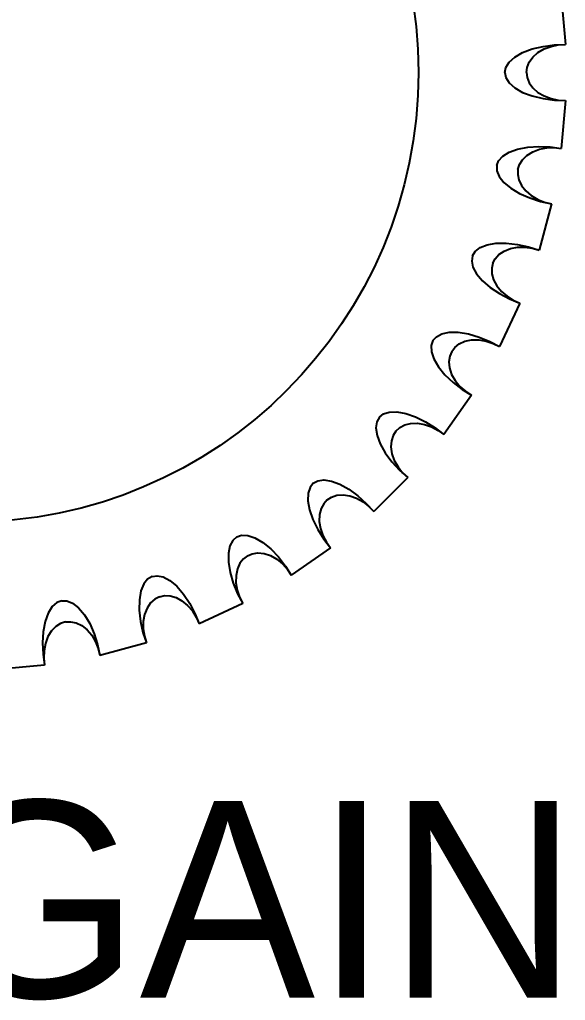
# Model space of a CAD drawing. Extents: x -1423 to 1501, y 0 to 128.
# Drawn here: x 10.24 to 16.55, y 76.27 to 87.61 of the extents above; entities that cross this region are included whole.
import ezdxf

# ---------------------------------------------------------------- set-up
doc = ezdxf.new("R2010")
doc.units = 0
doc.layers.add('LAYER1', color=7, linetype='CONTINUOUS')
doc.styles.add('TEXT702666', font='txt', dxfattribs={"height": 0.2})

msp = doc.modelspace()

# ---------------------------------------------------------------- linework, layer by layer
at = {"layer": 'LAYER1', "color": 18}
for p, q in [((16.502, 87.878), (16.55, 87.325)), ((16.502, 87.878), (16.55, 87.325)), ((16.502, 87.878), (16.55, 87.325)), ((16.502, 87.878), (16.55, 87.325)), ((16.55, 86.675), (16.502, 86.122)), ((16.55, 86.675), (16.502, 86.122)), ((16.55, 86.675), (16.502, 86.122)), ((16.55, 86.675), (16.502, 86.122)), ((16.389, 85.482), (16.245, 84.945)), ((16.389, 85.482), (16.245, 84.945)), ((16.389, 85.482), (16.245, 84.945)), ((16.389, 85.482), (16.245, 84.945)), ((16.023, 84.335), (15.788, 83.831)), ((16.023, 84.335), (15.788, 83.831)), ((16.023, 84.335), (15.788, 83.831)), ((16.023, 84.335), (15.788, 83.831)), ((15.463, 83.269), (15.145, 82.814)), ((15.463, 83.269), (15.145, 82.814)), ((15.463, 83.269), (15.145, 82.814)), ((15.463, 83.269), (15.145, 82.814)), ((14.727, 82.316), (14.334, 81.923)), ((14.727, 82.316), (14.334, 81.923)), ((14.727, 82.316), (14.334, 81.923)), ((14.727, 82.316), (14.334, 81.923)), ((13.836, 81.505), (13.381, 81.187)), ((13.836, 81.505), (13.381, 81.187)), ((13.836, 81.505), (13.381, 81.187)), ((13.836, 81.505), (13.381, 81.187)), ((12.819, 80.862), (12.315, 80.627)), ((12.819, 80.862), (12.315, 80.627)), ((12.819, 80.862), (12.315, 80.627)), ((12.819, 80.862), (12.315, 80.627)), ((11.705, 80.405), (11.168, 80.261)), ((11.705, 80.405), (11.168, 80.261)), ((11.705, 80.405), (11.168, 80.261)), ((11.705, 80.405), (11.168, 80.261)), ((10.528, 80.148), (9.975, 80.1)), ((10.528, 80.148), (9.975, 80.1)), ((10.528, 80.148), (9.975, 80.1)), ((10.528, 80.148), (9.975, 80.1))]:
    msp.add_line(p, q, dxfattribs=at)
for points in [[(15.85, 87, 0), (15.862, 87.059, 0), (15.899, 87.12, 0), (15.964, 87.178, 0), (16.055, 87.23, 0), (16.167, 87.272, 0), (16.292, 87.302, 0), (16.423, 87.32, 0), (16.55, 87.325, 0)], [(15.85, 87, 0), (15.862, 87.059, 0), (15.899, 87.12, 0), (15.964, 87.178, 0), (16.055, 87.23, 0), (16.167, 87.272, 0), (16.292, 87.302, 0), (16.423, 87.32, 0), (16.55, 87.325, 0)], [(15.85, 87, 0), (15.862, 87.059, 0), (15.899, 87.12, 0), (15.964, 87.178, 0), (16.055, 87.23, 0), (16.167, 87.272, 0), (16.292, 87.302, 0), (16.423, 87.32, 0), (16.55, 87.325, 0)], [(15.85, 87, 0), (15.862, 87.059, 0), (15.899, 87.12, 0), (15.964, 87.178, 0), (16.055, 87.23, 0), (16.167, 87.272, 0), (16.292, 87.302, 0), (16.423, 87.32, 0), (16.55, 87.325, 0)], [(16.1, 87, 0), (16.108, 87.059, 0), (16.132, 87.12, 0), (16.173, 87.178, 0), (16.232, 87.23, 0), (16.304, 87.272, 0), (16.384, 87.302, 0), (16.468, 87.32, 0), (16.55, 87.325, 0)], [(16.1, 87, 0), (16.108, 87.059, 0), (16.132, 87.12, 0), (16.173, 87.178, 0), (16.232, 87.23, 0), (16.304, 87.272, 0), (16.384, 87.302, 0), (16.468, 87.32, 0), (16.55, 87.325, 0)], [(16.1, 87, 0), (16.108, 87.059, 0), (16.132, 87.12, 0), (16.173, 87.178, 0), (16.232, 87.23, 0), (16.304, 87.272, 0), (16.384, 87.302, 0), (16.468, 87.32, 0), (16.55, 87.325, 0)], [(16.1, 87, 0), (16.108, 87.059, 0), (16.132, 87.12, 0), (16.173, 87.178, 0), (16.232, 87.23, 0), (16.304, 87.272, 0), (16.384, 87.302, 0), (16.468, 87.32, 0), (16.55, 87.325, 0)], [(15.85, 87, 0), (15.862, 86.941, 0), (15.899, 86.88, 0), (15.964, 86.822, 0), (16.055, 86.77, 0), (16.167, 86.728, 0), (16.292, 86.698, 0), (16.423, 86.68, 0), (16.55, 86.675, 0)], [(15.85, 87, 0), (15.862, 86.941, 0), (15.899, 86.88, 0), (15.964, 86.822, 0), (16.055, 86.77, 0), (16.167, 86.728, 0), (16.292, 86.698, 0), (16.423, 86.68, 0), (16.55, 86.675, 0)], [(15.85, 87, 0), (15.862, 86.941, 0), (15.899, 86.88, 0), (15.964, 86.822, 0), (16.055, 86.77, 0), (16.167, 86.728, 0), (16.292, 86.698, 0), (16.423, 86.68, 0), (16.55, 86.675, 0)], [(15.85, 87, 0), (15.862, 86.941, 0), (15.899, 86.88, 0), (15.964, 86.822, 0), (16.055, 86.77, 0), (16.167, 86.728, 0), (16.292, 86.698, 0), (16.423, 86.68, 0), (16.55, 86.675, 0)], [(16.1, 87, 0), (16.108, 86.941, 0), (16.132, 86.88, 0), (16.173, 86.822, 0), (16.232, 86.77, 0), (16.304, 86.728, 0), (16.384, 86.698, 0), (16.468, 86.68, 0), (16.55, 86.675, 0)], [(16.1, 87, 0), (16.108, 86.941, 0), (16.132, 86.88, 0), (16.173, 86.822, 0), (16.232, 86.77, 0), (16.304, 86.728, 0), (16.384, 86.698, 0), (16.468, 86.68, 0), (16.55, 86.675, 0)], [(16.1, 87, 0), (16.108, 86.941, 0), (16.132, 86.88, 0), (16.173, 86.822, 0), (16.232, 86.77, 0), (16.304, 86.728, 0), (16.384, 86.698, 0), (16.468, 86.68, 0), (16.55, 86.675, 0)], [(16.1, 87, 0), (16.108, 86.941, 0), (16.132, 86.88, 0), (16.173, 86.822, 0), (16.232, 86.77, 0), (16.304, 86.728, 0), (16.384, 86.698, 0), (16.468, 86.68, 0), (16.55, 86.675, 0)], [(15.756, 85.923, 0), (15.778, 85.98, 0), (15.825, 86.033, 0), (15.899, 86.079, 0), (15.998, 86.114, 0), (16.115, 86.136, 0), (16.244, 86.144, 0), (16.375, 86.139, 0), (16.502, 86.122, 0)], [(15.756, 85.923, 0), (15.778, 85.98, 0), (15.825, 86.033, 0), (15.899, 86.079, 0), (15.998, 86.114, 0), (16.115, 86.136, 0), (16.244, 86.144, 0), (16.375, 86.139, 0), (16.502, 86.122, 0)], [(15.756, 85.923, 0), (15.778, 85.98, 0), (15.825, 86.033, 0), (15.899, 86.079, 0), (15.998, 86.114, 0), (16.115, 86.136, 0), (16.244, 86.144, 0), (16.375, 86.139, 0), (16.502, 86.122, 0)], [(15.756, 85.923, 0), (15.778, 85.98, 0), (15.825, 86.033, 0), (15.899, 86.079, 0), (15.998, 86.114, 0), (16.115, 86.136, 0), (16.244, 86.144, 0), (16.375, 86.139, 0), (16.502, 86.122, 0)], [(16.002, 85.88, 0), (16.02, 85.937, 0), (16.054, 85.992, 0), (16.105, 86.042, 0), (16.172, 86.083, 0), (16.25, 86.112, 0), (16.335, 86.128, 0), (16.42, 86.131, 0), (16.502, 86.122, 0)], [(16.002, 85.88, 0), (16.02, 85.937, 0), (16.054, 85.992, 0), (16.105, 86.042, 0), (16.172, 86.083, 0), (16.25, 86.112, 0), (16.335, 86.128, 0), (16.42, 86.131, 0), (16.502, 86.122, 0)], [(16.002, 85.88, 0), (16.02, 85.937, 0), (16.054, 85.992, 0), (16.105, 86.042, 0), (16.172, 86.083, 0), (16.25, 86.112, 0), (16.335, 86.128, 0), (16.42, 86.131, 0), (16.502, 86.122, 0)], [(16.002, 85.88, 0), (16.02, 85.937, 0), (16.054, 85.992, 0), (16.105, 86.042, 0), (16.172, 86.083, 0), (16.25, 86.112, 0), (16.335, 86.128, 0), (16.42, 86.131, 0), (16.502, 86.122, 0)], [(15.756, 85.923, 0), (15.757, 85.863, 0), (15.783, 85.797, 0), (15.837, 85.728, 0), (15.918, 85.661, 0), (16.021, 85.6, 0), (16.139, 85.549, 0), (16.264, 85.509, 0), (16.389, 85.482, 0)], [(15.756, 85.923, 0), (15.757, 85.863, 0), (15.783, 85.797, 0), (15.837, 85.728, 0), (15.918, 85.661, 0), (16.021, 85.6, 0), (16.139, 85.549, 0), (16.264, 85.509, 0), (16.389, 85.482, 0)], [(15.756, 85.923, 0), (15.757, 85.863, 0), (15.783, 85.797, 0), (15.837, 85.728, 0), (15.918, 85.661, 0), (16.021, 85.6, 0), (16.139, 85.549, 0), (16.264, 85.509, 0), (16.389, 85.482, 0)], [(15.756, 85.923, 0), (15.757, 85.863, 0), (15.783, 85.797, 0), (15.837, 85.728, 0), (15.918, 85.661, 0), (16.021, 85.6, 0), (16.139, 85.549, 0), (16.264, 85.509, 0), (16.389, 85.482, 0)], [(16.002, 85.88, 0), (15.999, 85.82, 0), (16.012, 85.757, 0), (16.043, 85.692, 0), (16.092, 85.631, 0), (16.156, 85.577, 0), (16.23, 85.533, 0), (16.309, 85.501, 0), (16.389, 85.482, 0)], [(16.002, 85.88, 0), (15.999, 85.82, 0), (16.012, 85.757, 0), (16.043, 85.692, 0), (16.092, 85.631, 0), (16.156, 85.577, 0), (16.23, 85.533, 0), (16.309, 85.501, 0), (16.389, 85.482, 0)], [(16.002, 85.88, 0), (15.999, 85.82, 0), (16.012, 85.757, 0), (16.043, 85.692, 0), (16.092, 85.631, 0), (16.156, 85.577, 0), (16.23, 85.533, 0), (16.309, 85.501, 0), (16.389, 85.482, 0)], [(16.002, 85.88, 0), (15.999, 85.82, 0), (16.012, 85.757, 0), (16.043, 85.692, 0), (16.092, 85.631, 0), (16.156, 85.577, 0), (16.23, 85.533, 0), (16.309, 85.501, 0), (16.389, 85.482, 0)], [(15.476, 84.879, 0), (15.507, 84.931, 0), (15.563, 84.975, 0), (15.644, 85.008, 0), (15.747, 85.025, 0), (15.867, 85.027, 0), (15.995, 85.012, 0), (16.124, 84.984, 0), (16.245, 84.945, 0)], [(15.476, 84.879, 0), (15.507, 84.931, 0), (15.563, 84.975, 0), (15.644, 85.008, 0), (15.747, 85.025, 0), (15.867, 85.027, 0), (15.995, 85.012, 0), (16.124, 84.984, 0), (16.245, 84.945, 0)], [(15.476, 84.879, 0), (15.507, 84.931, 0), (15.563, 84.975, 0), (15.644, 85.008, 0), (15.747, 85.025, 0), (15.867, 85.027, 0), (15.995, 85.012, 0), (16.124, 84.984, 0), (16.245, 84.945, 0)], [(15.476, 84.879, 0), (15.507, 84.931, 0), (15.563, 84.975, 0), (15.644, 85.008, 0), (15.747, 85.025, 0), (15.867, 85.027, 0), (15.995, 85.012, 0), (16.124, 84.984, 0), (16.245, 84.945, 0)], [(15.711, 84.794, 0), (15.738, 84.847, 0), (15.782, 84.896, 0), (15.841, 84.936, 0), (15.914, 84.965, 0), (15.996, 84.98, 0), (16.082, 84.981, 0), (16.166, 84.968, 0), (16.245, 84.945, 0)], [(15.711, 84.794, 0), (15.738, 84.847, 0), (15.782, 84.896, 0), (15.841, 84.936, 0), (15.914, 84.965, 0), (15.996, 84.98, 0), (16.082, 84.981, 0), (16.166, 84.968, 0), (16.245, 84.945, 0)], [(15.711, 84.794, 0), (15.738, 84.847, 0), (15.782, 84.896, 0), (15.841, 84.936, 0), (15.914, 84.965, 0), (15.996, 84.98, 0), (16.082, 84.981, 0), (16.166, 84.968, 0), (16.245, 84.945, 0)], [(15.711, 84.794, 0), (15.738, 84.847, 0), (15.782, 84.896, 0), (15.841, 84.936, 0), (15.914, 84.965, 0), (15.996, 84.98, 0), (16.082, 84.981, 0), (16.166, 84.968, 0), (16.245, 84.945, 0)], [(15.476, 84.879, 0), (15.467, 84.82, 0), (15.481, 84.75, 0), (15.523, 84.673, 0), (15.59, 84.593, 0), (15.681, 84.515, 0), (15.789, 84.444, 0), (15.905, 84.383, 0), (16.023, 84.335, 0)], [(15.476, 84.879, 0), (15.467, 84.82, 0), (15.481, 84.75, 0), (15.523, 84.673, 0), (15.59, 84.593, 0), (15.681, 84.515, 0), (15.789, 84.444, 0), (15.905, 84.383, 0), (16.023, 84.335, 0)], [(15.476, 84.879, 0), (15.467, 84.82, 0), (15.481, 84.75, 0), (15.523, 84.673, 0), (15.59, 84.593, 0), (15.681, 84.515, 0), (15.789, 84.444, 0), (15.905, 84.383, 0), (16.023, 84.335, 0)], [(15.476, 84.879, 0), (15.467, 84.82, 0), (15.481, 84.75, 0), (15.523, 84.673, 0), (15.59, 84.593, 0), (15.681, 84.515, 0), (15.789, 84.444, 0), (15.905, 84.383, 0), (16.023, 84.335, 0)], [(15.711, 84.794, 0), (15.698, 84.736, 0), (15.7, 84.671, 0), (15.719, 84.602, 0), (15.756, 84.533, 0), (15.81, 84.469, 0), (15.875, 84.413, 0), (15.948, 84.368, 0), (16.023, 84.335, 0)], [(15.711, 84.794, 0), (15.698, 84.736, 0), (15.7, 84.671, 0), (15.719, 84.602, 0), (15.756, 84.533, 0), (15.81, 84.469, 0), (15.875, 84.413, 0), (15.948, 84.368, 0), (16.023, 84.335, 0)], [(15.711, 84.794, 0), (15.698, 84.736, 0), (15.7, 84.671, 0), (15.719, 84.602, 0), (15.756, 84.533, 0), (15.81, 84.469, 0), (15.875, 84.413, 0), (15.948, 84.368, 0), (16.023, 84.335, 0)], [(15.711, 84.794, 0), (15.698, 84.736, 0), (15.7, 84.671, 0), (15.719, 84.602, 0), (15.756, 84.533, 0), (15.81, 84.469, 0), (15.875, 84.413, 0), (15.948, 84.368, 0), (16.023, 84.335, 0)], [(15.019, 83.9, 0), (15, 83.843, 0), (15.002, 83.772, 0), (15.029, 83.689, 0), (15.082, 83.598, 0), (15.158, 83.506, 0), (15.251, 83.417, 0), (15.356, 83.337, 0), (15.463, 83.269, 0)], [(15.019, 83.9, 0), (15, 83.843, 0), (15.002, 83.772, 0), (15.029, 83.689, 0), (15.082, 83.598, 0), (15.158, 83.506, 0), (15.251, 83.417, 0), (15.356, 83.337, 0), (15.463, 83.269, 0)], [(15.019, 83.9, 0), (15, 83.843, 0), (15.002, 83.772, 0), (15.029, 83.689, 0), (15.082, 83.598, 0), (15.158, 83.506, 0), (15.251, 83.417, 0), (15.356, 83.337, 0), (15.463, 83.269, 0)], [(15.019, 83.9, 0), (15, 83.843, 0), (15.002, 83.772, 0), (15.029, 83.689, 0), (15.082, 83.598, 0), (15.158, 83.506, 0), (15.251, 83.417, 0), (15.356, 83.337, 0), (15.463, 83.269, 0)], [(15.019, 83.9, 0), (15.059, 83.945, 0), (15.122, 83.979, 0), (15.207, 83.997, 0), (15.312, 83.996, 0), (15.43, 83.977, 0), (15.554, 83.94, 0), (15.675, 83.89, 0), (15.788, 83.831, 0)], [(15.019, 83.9, 0), (15.059, 83.945, 0), (15.122, 83.979, 0), (15.207, 83.997, 0), (15.312, 83.996, 0), (15.43, 83.977, 0), (15.554, 83.94, 0), (15.675, 83.89, 0), (15.788, 83.831, 0)], [(15.019, 83.9, 0), (15.059, 83.945, 0), (15.122, 83.979, 0), (15.207, 83.997, 0), (15.312, 83.996, 0), (15.43, 83.977, 0), (15.554, 83.94, 0), (15.675, 83.89, 0), (15.788, 83.831, 0)], [(15.019, 83.9, 0), (15.059, 83.945, 0), (15.122, 83.979, 0), (15.207, 83.997, 0), (15.312, 83.996, 0), (15.43, 83.977, 0), (15.554, 83.94, 0), (15.675, 83.89, 0), (15.788, 83.831, 0)], [(15.236, 83.775, 0), (15.272, 83.822, 0), (15.323, 83.863, 0), (15.388, 83.892, 0), (15.465, 83.908, 0), (15.548, 83.909, 0), (15.633, 83.894, 0), (15.714, 83.868, 0), (15.788, 83.831, 0)], [(15.236, 83.775, 0), (15.272, 83.822, 0), (15.323, 83.863, 0), (15.388, 83.892, 0), (15.465, 83.908, 0), (15.548, 83.909, 0), (15.633, 83.894, 0), (15.714, 83.868, 0), (15.788, 83.831, 0)], [(15.236, 83.775, 0), (15.272, 83.822, 0), (15.323, 83.863, 0), (15.388, 83.892, 0), (15.465, 83.908, 0), (15.548, 83.909, 0), (15.633, 83.894, 0), (15.714, 83.868, 0), (15.788, 83.831, 0)], [(15.236, 83.775, 0), (15.272, 83.822, 0), (15.323, 83.863, 0), (15.388, 83.892, 0), (15.465, 83.908, 0), (15.548, 83.909, 0), (15.633, 83.894, 0), (15.714, 83.868, 0), (15.788, 83.831, 0)], [(15.236, 83.775, 0), (15.213, 83.72, 0), (15.203, 83.656, 0), (15.211, 83.584, 0), (15.235, 83.51, 0), (15.276, 83.438, 0), (15.331, 83.371, 0), (15.395, 83.314, 0), (15.463, 83.269, 0)], [(15.236, 83.775, 0), (15.213, 83.72, 0), (15.203, 83.656, 0), (15.211, 83.584, 0), (15.235, 83.51, 0), (15.276, 83.438, 0), (15.331, 83.371, 0), (15.395, 83.314, 0), (15.463, 83.269, 0)], [(15.236, 83.775, 0), (15.213, 83.72, 0), (15.203, 83.656, 0), (15.211, 83.584, 0), (15.235, 83.51, 0), (15.276, 83.438, 0), (15.331, 83.371, 0), (15.395, 83.314, 0), (15.463, 83.269, 0)], [(15.236, 83.775, 0), (15.213, 83.72, 0), (15.203, 83.656, 0), (15.211, 83.584, 0), (15.235, 83.51, 0), (15.276, 83.438, 0), (15.331, 83.371, 0), (15.395, 83.314, 0), (15.463, 83.269, 0)], [(14.399, 83.015, 0), (14.37, 82.962, 0), (14.36, 82.892, 0), (14.373, 82.805, 0), (14.409, 82.707, 0), (14.468, 82.603, 0), (14.544, 82.499, 0), (14.633, 82.402, 0), (14.727, 82.316, 0)], [(14.399, 83.015, 0), (14.37, 82.962, 0), (14.36, 82.892, 0), (14.373, 82.805, 0), (14.409, 82.707, 0), (14.468, 82.603, 0), (14.544, 82.499, 0), (14.633, 82.402, 0), (14.727, 82.316, 0)], [(14.399, 83.015, 0), (14.37, 82.962, 0), (14.36, 82.892, 0), (14.373, 82.805, 0), (14.409, 82.707, 0), (14.468, 82.603, 0), (14.544, 82.499, 0), (14.633, 82.402, 0), (14.727, 82.316, 0)], [(14.399, 83.015, 0), (14.37, 82.962, 0), (14.36, 82.892, 0), (14.373, 82.805, 0), (14.409, 82.707, 0), (14.468, 82.603, 0), (14.544, 82.499, 0), (14.633, 82.402, 0), (14.727, 82.316, 0)], [(14.399, 83.015, 0), (14.446, 83.052, 0), (14.514, 83.075, 0), (14.601, 83.078, 0), (14.704, 83.059, 0), (14.817, 83.019, 0), (14.933, 82.962, 0), (15.044, 82.891, 0), (15.145, 82.814, 0)], [(14.399, 83.015, 0), (14.446, 83.052, 0), (14.514, 83.075, 0), (14.601, 83.078, 0), (14.704, 83.059, 0), (14.817, 83.019, 0), (14.933, 82.962, 0), (15.044, 82.891, 0), (15.145, 82.814, 0)], [(14.399, 83.015, 0), (14.446, 83.052, 0), (14.514, 83.075, 0), (14.601, 83.078, 0), (14.704, 83.059, 0), (14.817, 83.019, 0), (14.933, 82.962, 0), (15.044, 82.891, 0), (15.145, 82.814, 0)], [(14.399, 83.015, 0), (14.446, 83.052, 0), (14.514, 83.075, 0), (14.601, 83.078, 0), (14.704, 83.059, 0), (14.817, 83.019, 0), (14.933, 82.962, 0), (15.044, 82.891, 0), (15.145, 82.814, 0)], [(14.591, 82.854, 0), (14.635, 82.894, 0), (14.692, 82.925, 0), (14.761, 82.943, 0), (14.84, 82.945, 0), (14.922, 82.931, 0), (15.003, 82.903, 0), (15.078, 82.862, 0), (15.145, 82.814, 0)], [(14.591, 82.854, 0), (14.635, 82.894, 0), (14.692, 82.925, 0), (14.761, 82.943, 0), (14.84, 82.945, 0), (14.922, 82.931, 0), (15.003, 82.903, 0), (15.078, 82.862, 0), (15.145, 82.814, 0)], [(14.591, 82.854, 0), (14.635, 82.894, 0), (14.692, 82.925, 0), (14.761, 82.943, 0), (14.84, 82.945, 0), (14.922, 82.931, 0), (15.003, 82.903, 0), (15.078, 82.862, 0), (15.145, 82.814, 0)], [(14.591, 82.854, 0), (14.635, 82.894, 0), (14.692, 82.925, 0), (14.761, 82.943, 0), (14.84, 82.945, 0), (14.922, 82.931, 0), (15.003, 82.903, 0), (15.078, 82.862, 0), (15.145, 82.814, 0)], [(14.591, 82.854, 0), (14.559, 82.804, 0), (14.538, 82.742, 0), (14.533, 82.671, 0), (14.544, 82.593, 0), (14.572, 82.515, 0), (14.615, 82.44, 0), (14.668, 82.373, 0), (14.727, 82.316, 0)], [(14.591, 82.854, 0), (14.559, 82.804, 0), (14.538, 82.742, 0), (14.533, 82.671, 0), (14.544, 82.593, 0), (14.572, 82.515, 0), (14.615, 82.44, 0), (14.668, 82.373, 0), (14.727, 82.316, 0)], [(14.591, 82.854, 0), (14.559, 82.804, 0), (14.538, 82.742, 0), (14.533, 82.671, 0), (14.544, 82.593, 0), (14.572, 82.515, 0), (14.615, 82.44, 0), (14.668, 82.373, 0), (14.727, 82.316, 0)], [(14.591, 82.854, 0), (14.559, 82.804, 0), (14.538, 82.742, 0), (14.533, 82.671, 0), (14.544, 82.593, 0), (14.572, 82.515, 0), (14.615, 82.44, 0), (14.668, 82.373, 0), (14.727, 82.316, 0)], [(13.635, 82.251, 0), (13.598, 82.204, 0), (13.575, 82.136, 0), (13.572, 82.049, 0), (13.591, 81.946, 0), (13.631, 81.833, 0), (13.688, 81.717, 0), (13.759, 81.606, 0), (13.836, 81.505, 0)], [(13.635, 82.251, 0), (13.598, 82.204, 0), (13.575, 82.136, 0), (13.572, 82.049, 0), (13.591, 81.946, 0), (13.631, 81.833, 0), (13.688, 81.717, 0), (13.759, 81.606, 0), (13.836, 81.505, 0)], [(13.635, 82.251, 0), (13.598, 82.204, 0), (13.575, 82.136, 0), (13.572, 82.049, 0), (13.591, 81.946, 0), (13.631, 81.833, 0), (13.688, 81.717, 0), (13.759, 81.606, 0), (13.836, 81.505, 0)], [(13.635, 82.251, 0), (13.598, 82.204, 0), (13.575, 82.136, 0), (13.572, 82.049, 0), (13.591, 81.946, 0), (13.631, 81.833, 0), (13.688, 81.717, 0), (13.759, 81.606, 0), (13.836, 81.505, 0)], [(13.635, 82.251, 0), (13.688, 82.28, 0), (13.758, 82.29, 0), (13.845, 82.277, 0), (13.943, 82.241, 0), (14.047, 82.182, 0), (14.151, 82.106, 0), (14.248, 82.017, 0), (14.334, 81.923, 0)], [(13.635, 82.251, 0), (13.688, 82.28, 0), (13.758, 82.29, 0), (13.845, 82.277, 0), (13.943, 82.241, 0), (14.047, 82.182, 0), (14.151, 82.106, 0), (14.248, 82.017, 0), (14.334, 81.923, 0)], [(13.635, 82.251, 0), (13.688, 82.28, 0), (13.758, 82.29, 0), (13.845, 82.277, 0), (13.943, 82.241, 0), (14.047, 82.182, 0), (14.151, 82.106, 0), (14.248, 82.017, 0), (14.334, 81.923, 0)], [(13.635, 82.251, 0), (13.688, 82.28, 0), (13.758, 82.29, 0), (13.845, 82.277, 0), (13.943, 82.241, 0), (14.047, 82.182, 0), (14.151, 82.106, 0), (14.248, 82.017, 0), (14.334, 81.923, 0)], [(13.796, 82.059, 0), (13.846, 82.091, 0), (13.908, 82.112, 0), (13.979, 82.117, 0), (14.057, 82.106, 0), (14.135, 82.078, 0), (14.21, 82.035, 0), (14.277, 81.982, 0), (14.334, 81.923, 0)], [(13.796, 82.059, 0), (13.846, 82.091, 0), (13.908, 82.112, 0), (13.979, 82.117, 0), (14.057, 82.106, 0), (14.135, 82.078, 0), (14.21, 82.035, 0), (14.277, 81.982, 0), (14.334, 81.923, 0)], [(13.796, 82.059, 0), (13.846, 82.091, 0), (13.908, 82.112, 0), (13.979, 82.117, 0), (14.057, 82.106, 0), (14.135, 82.078, 0), (14.21, 82.035, 0), (14.277, 81.982, 0), (14.334, 81.923, 0)], [(13.796, 82.059, 0), (13.846, 82.091, 0), (13.908, 82.112, 0), (13.979, 82.117, 0), (14.057, 82.106, 0), (14.135, 82.078, 0), (14.21, 82.035, 0), (14.277, 81.982, 0), (14.334, 81.923, 0)], [(13.796, 82.059, 0), (13.756, 82.015, 0), (13.725, 81.958, 0), (13.707, 81.889, 0), (13.705, 81.81, 0), (13.719, 81.728, 0), (13.747, 81.647, 0), (13.788, 81.572, 0), (13.836, 81.505, 0)], [(13.796, 82.059, 0), (13.756, 82.015, 0), (13.725, 81.958, 0), (13.707, 81.889, 0), (13.705, 81.81, 0), (13.719, 81.728, 0), (13.747, 81.647, 0), (13.788, 81.572, 0), (13.836, 81.505, 0)], [(13.796, 82.059, 0), (13.756, 82.015, 0), (13.725, 81.958, 0), (13.707, 81.889, 0), (13.705, 81.81, 0), (13.719, 81.728, 0), (13.747, 81.647, 0), (13.788, 81.572, 0), (13.836, 81.505, 0)], [(13.796, 82.059, 0), (13.756, 82.015, 0), (13.725, 81.958, 0), (13.707, 81.889, 0), (13.705, 81.81, 0), (13.719, 81.728, 0), (13.747, 81.647, 0), (13.788, 81.572, 0), (13.836, 81.505, 0)], [(12.75, 81.631, 0), (12.705, 81.591, 0), (12.671, 81.528, 0), (12.653, 81.443, 0), (12.654, 81.338, 0), (12.673, 81.22, 0), (12.71, 81.096, 0), (12.76, 80.975, 0), (12.819, 80.862, 0)], [(12.75, 81.631, 0), (12.705, 81.591, 0), (12.671, 81.528, 0), (12.653, 81.443, 0), (12.654, 81.338, 0), (12.673, 81.22, 0), (12.71, 81.096, 0), (12.76, 80.975, 0), (12.819, 80.862, 0)], [(12.75, 81.631, 0), (12.705, 81.591, 0), (12.671, 81.528, 0), (12.653, 81.443, 0), (12.654, 81.338, 0), (12.673, 81.22, 0), (12.71, 81.096, 0), (12.76, 80.975, 0), (12.819, 80.862, 0)], [(12.75, 81.631, 0), (12.705, 81.591, 0), (12.671, 81.528, 0), (12.653, 81.443, 0), (12.654, 81.338, 0), (12.673, 81.22, 0), (12.71, 81.096, 0), (12.76, 80.975, 0), (12.819, 80.862, 0)], [(12.75, 81.631, 0), (12.807, 81.65, 0), (12.878, 81.648, 0), (12.961, 81.621, 0), (13.052, 81.568, 0), (13.144, 81.492, 0), (13.233, 81.399, 0), (13.313, 81.294, 0), (13.381, 81.187, 0)], [(12.75, 81.631, 0), (12.807, 81.65, 0), (12.878, 81.648, 0), (12.961, 81.621, 0), (13.052, 81.568, 0), (13.144, 81.492, 0), (13.233, 81.399, 0), (13.313, 81.294, 0), (13.381, 81.187, 0)], [(12.75, 81.631, 0), (12.807, 81.65, 0), (12.878, 81.648, 0), (12.961, 81.621, 0), (13.052, 81.568, 0), (13.144, 81.492, 0), (13.233, 81.399, 0), (13.313, 81.294, 0), (13.381, 81.187, 0)], [(12.75, 81.631, 0), (12.807, 81.65, 0), (12.878, 81.648, 0), (12.961, 81.621, 0), (13.052, 81.568, 0), (13.144, 81.492, 0), (13.233, 81.399, 0), (13.313, 81.294, 0), (13.381, 81.187, 0)], [(12.875, 81.414, 0), (12.828, 81.378, 0), (12.787, 81.327, 0), (12.758, 81.262, 0), (12.742, 81.185, 0), (12.741, 81.102, 0), (12.756, 81.017, 0), (12.782, 80.936, 0), (12.819, 80.862, 0)], [(12.875, 81.414, 0), (12.828, 81.378, 0), (12.787, 81.327, 0), (12.758, 81.262, 0), (12.742, 81.185, 0), (12.741, 81.102, 0), (12.756, 81.017, 0), (12.782, 80.936, 0), (12.819, 80.862, 0)], [(12.875, 81.414, 0), (12.828, 81.378, 0), (12.787, 81.327, 0), (12.758, 81.262, 0), (12.742, 81.185, 0), (12.741, 81.102, 0), (12.756, 81.017, 0), (12.782, 80.936, 0), (12.819, 80.862, 0)], [(12.875, 81.414, 0), (12.828, 81.378, 0), (12.787, 81.327, 0), (12.758, 81.262, 0), (12.742, 81.185, 0), (12.741, 81.102, 0), (12.756, 81.017, 0), (12.782, 80.936, 0), (12.819, 80.862, 0)], [(12.875, 81.414, 0), (12.93, 81.437, 0), (12.994, 81.447, 0), (13.066, 81.439, 0), (13.14, 81.415, 0), (13.212, 81.374, 0), (13.279, 81.319, 0), (13.336, 81.255, 0), (13.381, 81.187, 0)], [(12.875, 81.414, 0), (12.93, 81.437, 0), (12.994, 81.447, 0), (13.066, 81.439, 0), (13.14, 81.415, 0), (13.212, 81.374, 0), (13.279, 81.319, 0), (13.336, 81.255, 0), (13.381, 81.187, 0)], [(12.875, 81.414, 0), (12.93, 81.437, 0), (12.994, 81.447, 0), (13.066, 81.439, 0), (13.14, 81.415, 0), (13.212, 81.374, 0), (13.279, 81.319, 0), (13.336, 81.255, 0), (13.381, 81.187, 0)], [(12.875, 81.414, 0), (12.93, 81.437, 0), (12.994, 81.447, 0), (13.066, 81.439, 0), (13.14, 81.415, 0), (13.212, 81.374, 0), (13.279, 81.319, 0), (13.336, 81.255, 0), (13.381, 81.187, 0)], [(11.771, 81.174, 0), (11.83, 81.183, 0), (11.9, 81.169, 0), (11.977, 81.127, 0), (12.057, 81.06, 0), (12.135, 80.969, 0), (12.206, 80.861, 0), (12.267, 80.745, 0), (12.315, 80.627, 0)], [(11.771, 81.174, 0), (11.83, 81.183, 0), (11.9, 81.169, 0), (11.977, 81.127, 0), (12.057, 81.06, 0), (12.135, 80.969, 0), (12.206, 80.861, 0), (12.267, 80.745, 0), (12.315, 80.627, 0)], [(11.771, 81.174, 0), (11.83, 81.183, 0), (11.9, 81.169, 0), (11.977, 81.127, 0), (12.057, 81.06, 0), (12.135, 80.969, 0), (12.206, 80.861, 0), (12.267, 80.745, 0), (12.315, 80.627, 0)], [(11.771, 81.174, 0), (11.83, 81.183, 0), (11.9, 81.169, 0), (11.977, 81.127, 0), (12.057, 81.06, 0), (12.135, 80.969, 0), (12.206, 80.861, 0), (12.267, 80.745, 0), (12.315, 80.627, 0)], [(11.771, 81.174, 0), (11.719, 81.143, 0), (11.675, 81.087, 0), (11.642, 81.006, 0), (11.625, 80.903, 0), (11.623, 80.783, 0), (11.638, 80.655, 0), (11.666, 80.526, 0), (11.705, 80.405, 0)], [(11.771, 81.174, 0), (11.719, 81.143, 0), (11.675, 81.087, 0), (11.642, 81.006, 0), (11.625, 80.903, 0), (11.623, 80.783, 0), (11.638, 80.655, 0), (11.666, 80.526, 0), (11.705, 80.405, 0)], [(11.771, 81.174, 0), (11.719, 81.143, 0), (11.675, 81.087, 0), (11.642, 81.006, 0), (11.625, 80.903, 0), (11.623, 80.783, 0), (11.638, 80.655, 0), (11.666, 80.526, 0), (11.705, 80.405, 0)], [(11.771, 81.174, 0), (11.719, 81.143, 0), (11.675, 81.087, 0), (11.642, 81.006, 0), (11.625, 80.903, 0), (11.623, 80.783, 0), (11.638, 80.655, 0), (11.666, 80.526, 0), (11.705, 80.405, 0)], [(11.856, 80.939, 0), (11.914, 80.952, 0), (11.979, 80.95, 0), (12.048, 80.931, 0), (12.117, 80.894, 0), (12.181, 80.84, 0), (12.237, 80.775, 0), (12.282, 80.702, 0), (12.315, 80.627, 0)], [(11.856, 80.939, 0), (11.914, 80.952, 0), (11.979, 80.95, 0), (12.048, 80.931, 0), (12.117, 80.894, 0), (12.181, 80.84, 0), (12.237, 80.775, 0), (12.282, 80.702, 0), (12.315, 80.627, 0)], [(11.856, 80.939, 0), (11.914, 80.952, 0), (11.979, 80.95, 0), (12.048, 80.931, 0), (12.117, 80.894, 0), (12.181, 80.84, 0), (12.237, 80.775, 0), (12.282, 80.702, 0), (12.315, 80.627, 0)], [(11.856, 80.939, 0), (11.914, 80.952, 0), (11.979, 80.95, 0), (12.048, 80.931, 0), (12.117, 80.894, 0), (12.181, 80.84, 0), (12.237, 80.775, 0), (12.282, 80.702, 0), (12.315, 80.627, 0)], [(10.727, 80.894, 0), (10.67, 80.872, 0), (10.617, 80.825, 0), (10.571, 80.751, 0), (10.536, 80.652, 0), (10.514, 80.535, 0), (10.506, 80.406, 0), (10.511, 80.275, 0), (10.528, 80.148, 0)], [(10.727, 80.894, 0), (10.67, 80.872, 0), (10.617, 80.825, 0), (10.571, 80.751, 0), (10.536, 80.652, 0), (10.514, 80.535, 0), (10.506, 80.406, 0), (10.511, 80.275, 0), (10.528, 80.148, 0)], [(10.727, 80.894, 0), (10.67, 80.872, 0), (10.617, 80.825, 0), (10.571, 80.751, 0), (10.536, 80.652, 0), (10.514, 80.535, 0), (10.506, 80.406, 0), (10.511, 80.275, 0), (10.528, 80.148, 0)], [(10.727, 80.894, 0), (10.67, 80.872, 0), (10.617, 80.825, 0), (10.571, 80.751, 0), (10.536, 80.652, 0), (10.514, 80.535, 0), (10.506, 80.406, 0), (10.511, 80.275, 0), (10.528, 80.148, 0)], [(10.727, 80.894, 0), (10.787, 80.893, 0), (10.853, 80.867, 0), (10.922, 80.813, 0), (10.989, 80.732, 0), (11.05, 80.629, 0), (11.101, 80.511, 0), (11.141, 80.386, 0), (11.168, 80.261, 0)], [(10.727, 80.894, 0), (10.787, 80.893, 0), (10.853, 80.867, 0), (10.922, 80.813, 0), (10.989, 80.732, 0), (11.05, 80.629, 0), (11.101, 80.511, 0), (11.141, 80.386, 0), (11.168, 80.261, 0)], [(10.727, 80.894, 0), (10.787, 80.893, 0), (10.853, 80.867, 0), (10.922, 80.813, 0), (10.989, 80.732, 0), (11.05, 80.629, 0), (11.101, 80.511, 0), (11.141, 80.386, 0), (11.168, 80.261, 0)], [(10.727, 80.894, 0), (10.787, 80.893, 0), (10.853, 80.867, 0), (10.922, 80.813, 0), (10.989, 80.732, 0), (11.05, 80.629, 0), (11.101, 80.511, 0), (11.141, 80.386, 0), (11.168, 80.261, 0)], [(11.856, 80.939, 0), (11.803, 80.912, 0), (11.754, 80.868, 0), (11.714, 80.809, 0), (11.685, 80.736, 0), (11.67, 80.654, 0), (11.669, 80.568, 0), (11.682, 80.484, 0), (11.705, 80.405, 0)], [(11.856, 80.939, 0), (11.803, 80.912, 0), (11.754, 80.868, 0), (11.714, 80.809, 0), (11.685, 80.736, 0), (11.67, 80.654, 0), (11.669, 80.568, 0), (11.682, 80.484, 0), (11.705, 80.405, 0)], [(11.856, 80.939, 0), (11.803, 80.912, 0), (11.754, 80.868, 0), (11.714, 80.809, 0), (11.685, 80.736, 0), (11.67, 80.654, 0), (11.669, 80.568, 0), (11.682, 80.484, 0), (11.705, 80.405, 0)], [(11.856, 80.939, 0), (11.803, 80.912, 0), (11.754, 80.868, 0), (11.714, 80.809, 0), (11.685, 80.736, 0), (11.67, 80.654, 0), (11.669, 80.568, 0), (11.682, 80.484, 0), (11.705, 80.405, 0)], [(10.77, 80.648, 0), (10.713, 80.63, 0), (10.658, 80.596, 0), (10.608, 80.545, 0), (10.567, 80.478, 0), (10.538, 80.4, 0), (10.522, 80.315, 0), (10.519, 80.23, 0), (10.528, 80.148, 0)], [(10.77, 80.648, 0), (10.713, 80.63, 0), (10.658, 80.596, 0), (10.608, 80.545, 0), (10.567, 80.478, 0), (10.538, 80.4, 0), (10.522, 80.315, 0), (10.519, 80.23, 0), (10.528, 80.148, 0)], [(10.77, 80.648, 0), (10.713, 80.63, 0), (10.658, 80.596, 0), (10.608, 80.545, 0), (10.567, 80.478, 0), (10.538, 80.4, 0), (10.522, 80.315, 0), (10.519, 80.23, 0), (10.528, 80.148, 0)], [(10.77, 80.648, 0), (10.713, 80.63, 0), (10.658, 80.596, 0), (10.608, 80.545, 0), (10.567, 80.478, 0), (10.538, 80.4, 0), (10.522, 80.315, 0), (10.519, 80.23, 0), (10.528, 80.148, 0)], [(10.77, 80.648, 0), (10.83, 80.651, 0), (10.893, 80.638, 0), (10.958, 80.607, 0), (11.019, 80.558, 0), (11.073, 80.494, 0), (11.117, 80.42, 0), (11.149, 80.341, 0), (11.168, 80.261, 0)], [(10.77, 80.648, 0), (10.83, 80.651, 0), (10.893, 80.638, 0), (10.958, 80.607, 0), (11.019, 80.558, 0), (11.073, 80.494, 0), (11.117, 80.42, 0), (11.149, 80.341, 0), (11.168, 80.261, 0)], [(10.77, 80.648, 0), (10.83, 80.651, 0), (10.893, 80.638, 0), (10.958, 80.607, 0), (11.019, 80.558, 0), (11.073, 80.494, 0), (11.117, 80.42, 0), (11.149, 80.341, 0), (11.168, 80.261, 0)], [(10.77, 80.648, 0), (10.83, 80.651, 0), (10.893, 80.638, 0), (10.958, 80.607, 0), (11.019, 80.558, 0), (11.073, 80.494, 0), (11.117, 80.42, 0), (11.149, 80.341, 0), (11.168, 80.261, 0)]]:
    msp.add_polyline3d(points, dxfattribs=at)
msp.add_circle((9.65, 87), 5.2, dxfattribs=at)
msp.add_circle((9.65, 87), 5.2, dxfattribs=at)

# ---------------------------------------------------------------- texts
at = {"layer": 'LAYER1', "color": 18, "style": 'TEXT702666'}
msp.add_text('CV1 GAIN', height=2.2733, dxfattribs=at).set_placement((2.506, 76.306))

doc.saveas('drawing.dxf')
